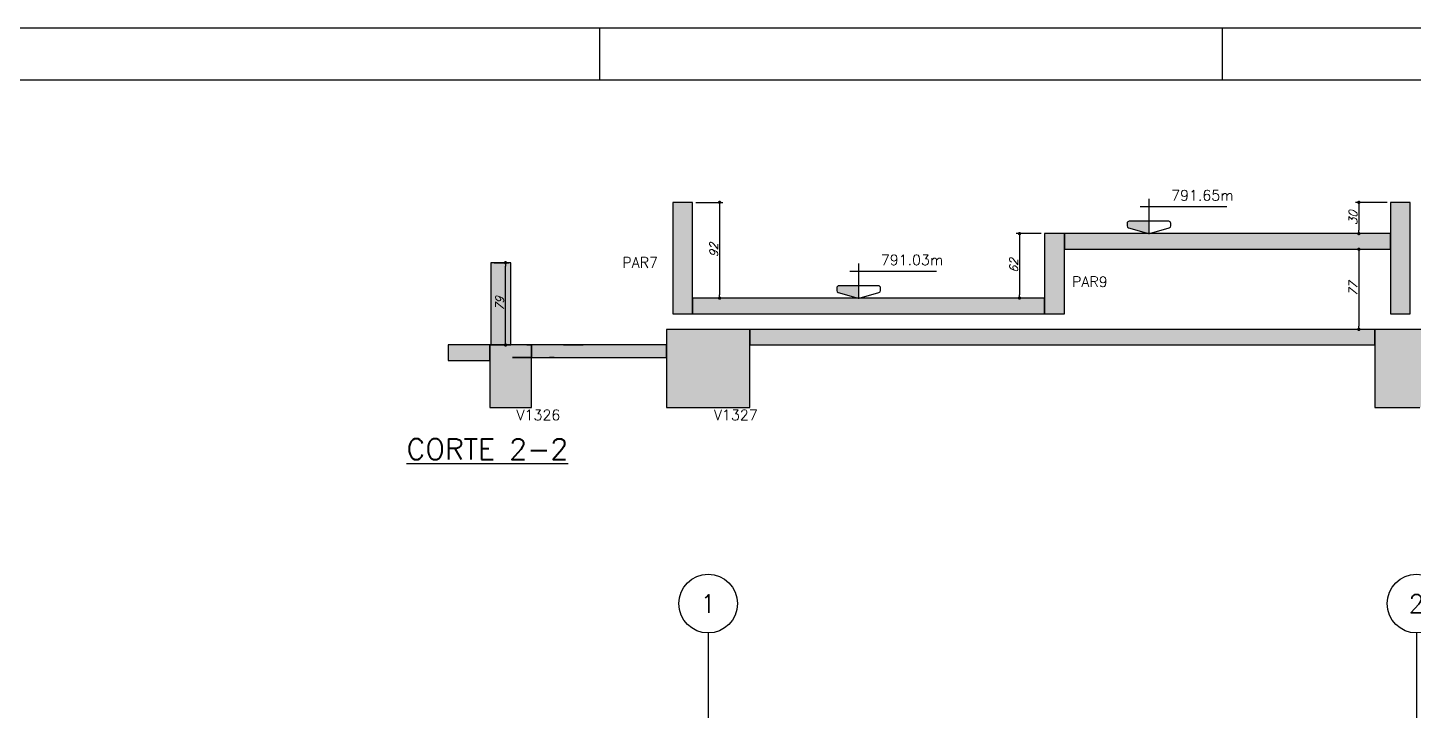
# Model space of a CAD drawing. Extents: x -5051 to 5519, y -2218 to 2282.
# Drawn here: x -3953 to -2623, y 1627 to 2282 of the extents above; entities that cross this region are included whole.
import ezdxf
from ezdxf.enums import TextEntityAlignment as Align

# ---------------------------------------------------------------- set-up
doc = ezdxf.new("R2010")
doc.units = 0
doc.header["$LTSCALE"] = 50
doc.header["$MEASUREMENT"] = 0
doc.linetypes.add('EIXO', pattern=[6.8, 6, -0.4, 0, -0.4])
doc.layers.get('0').update_dxf_attribs({"linetype": 'CONTINUOUS'})
doc.layers.get('DEFPOINTS').update_dxf_attribs({"linetype": 'CONTINUOUS'})
for name, color, linetype in [('F-CORTE', 4, 'CONTINUOUS'), ('F-COTAS', 106, 'CONTINUOUS'), ('F-EIXO', 12, 'EIXO'), ('F-MARGEM', 1, 'CONTINUOUS'), ('F-NÍVEL-VISTA', 2, 'CONTINUOUS'), ('F-SOLIDO-CORTE', 71, 'CONTINUOUS'), ('F-TEXTO', 6, 'CONTINUOUS'), ('F-TEXTO-YELLOW', 2, 'CONTINUOUS')]:
    doc.layers.add(name, color=color, linetype=linetype)
doc.styles.add('CP-TEXT-INCL', font='simplex.shx', dxfattribs={"oblique": 20})
doc.styles.add('MCP', font='simplex.shx')
doc.styles.add('ROMANS', font='simplex.shx')
doc.dimstyles.new('CP-COTAS-50', dxfattribs={"dimscale": 0.64, "dimtxt": 12.5, "dimasz": 5, "dimexe": 5, "dimexo": 5, "dimgap": 2.5, "dimtad": 1, "dimdec": 1, "dimdsep": 46, "dimtxsty": 'CP-TEXT-INCL', "dimblk1": 'DOT', "dimblk2": 'DOT', "dimsah": 1, "dimcen": 9, "dimclrd": 256, "dimclre": 256, "dimclrt": 256, "dimadec": 0, "dimazin": 0, "dimtfac": 1, "dimtdec": 1, "dimtmove": 2, "dimatfit": 3, "dimldrblk": 'DOT', "dimfxl": 5, "dimtolj": 1, "dimarcsym": 0})

# ---------------------------------------------------------------- blocks, each defined once
blk = doc.blocks.new('*U214')
at = {"layer": 'F-EIXO'}
blk.add_line((0, 0), (0, -2495.8), dxfattribs=at)
at = {"layer": 'F-EIXO', "color": 2, "linetype": 'Continuous'}
blk.add_circle((0, 28.2), 28.2, dxfattribs=at)
at = {"layer": 'F-TEXTO', "style": 'ROMANS'}
blk.add_attdef('EIXO', text='', height=17.5, rotation=360, dxfattribs=at).set_placement((0, 28.2), align=Align.MIDDLE_CENTER)
blk = doc.blocks.new('_DOT')
at = {"color": 0, "linetype": 'ByBlock'}
blk.add_line((-0.5, 0), (-1, 0), dxfattribs=at)
at = {"color": 0, "linetype": 'ByBlock', "const_width": 0.5}
blk.add_lwpolyline([(-0.25, 0, 1), (0.25, 0, 1)], format="xyb", close=True, dxfattribs=at)
blk = doc.blocks.new('*D218')
at = {"layer": 'DEFPOINTS', "color": 0, "transparency": 16777216}
for p in [(-3315, 2114.7), (-3289, 2022.7), (-3289, 2022.7)]:
    blk.add_point(p, dxfattribs=at)
at = {"layer": 'F-COTAS', "lineweight": -2, "transparency": 16777216}
for p, q in [((-3311.8, 2114.7), (-3285.8, 2114.7)), ((-3289, 2111.5), (-3289, 2025.9))]:
    blk.add_line(p, q, dxfattribs=at)
at = {"layer": 'F-COTAS', "lineweight": -2, "transparency": 16777216, "xscale": 3.2, "yscale": 3.2, "zscale": 3.2}
for p, rotation in [((-3289, 2114.7), 90), ((-3289, 2022.7), 270)]:
    blk.add_blockref('_DOT', p, dxfattribs=dict(at, rotation=rotation))
at = {"layer": 'F-COTAS', "transparency": 16777216, "insert": (-3294.6, 2068.7), "char_height": 8, "attachment_point": 5, "rotation": 90, "style": 'CP-TEXT-INCL'}
blk.add_mtext('\\A1;92', dxfattribs=at)
blk = doc.blocks.new('*D219')
at = {"layer": 'DEFPOINTS', "color": 0, "transparency": 16777216}
for p in [(-2977, 2084.7), (-3001.1, 2022.7), (-3001.1, 2022.7)]:
    blk.add_point(p, dxfattribs=at)
at = {"layer": 'F-COTAS', "lineweight": -2, "transparency": 16777216}
for p, q in [((-2980.2, 2084.7), (-3004.3, 2084.7)), ((-3001.1, 2081.5), (-3001.1, 2025.9))]:
    blk.add_line(p, q, dxfattribs=at)
at = {"layer": 'F-COTAS', "lineweight": -2, "transparency": 16777216, "xscale": 3.2, "yscale": 3.2, "zscale": 3.2}
for p, rotation in [((-3001.1, 2084.7), 90), ((-3001.1, 2022.7), 270)]:
    blk.add_blockref('_DOT', p, dxfattribs=dict(at, rotation=rotation))
at = {"layer": 'F-COTAS', "transparency": 16777216, "insert": (-3006.7, 2053.7), "char_height": 8, "attachment_point": 5, "rotation": 90, "style": 'CP-TEXT-INCL'}
blk.add_mtext('\\A1;62', dxfattribs=at)
blk = doc.blocks.new('*D220')
at = {"layer": 'DEFPOINTS', "color": 0, "transparency": 16777216}
for p in [(-2645, 2114.7), (-2675.3, 2084.7), (-2675.3, 2084.7)]:
    blk.add_point(p, dxfattribs=at)
at = {"layer": 'F-COTAS', "lineweight": -2, "transparency": 16777216}
for p, q in [((-2648.2, 2114.7), (-2678.5, 2114.7)), ((-2675.3, 2111.5), (-2675.3, 2087.9))]:
    blk.add_line(p, q, dxfattribs=at)
at = {"layer": 'F-COTAS', "lineweight": -2, "transparency": 16777216, "xscale": 3.2, "yscale": 3.2, "zscale": 3.2}
for p, rotation in [((-2675.3, 2114.7), 90), ((-2675.3, 2084.7), 270)]:
    blk.add_blockref('_DOT', p, dxfattribs=dict(at, rotation=rotation))
at = {"layer": 'F-COTAS', "transparency": 16777216, "insert": (-2680.9, 2099.7), "char_height": 8, "attachment_point": 5, "rotation": 90, "style": 'CP-TEXT-INCL'}
blk.add_mtext('\\A1;30', dxfattribs=at)
blk = doc.blocks.new('*D221')
at = {"layer": 'DEFPOINTS', "color": 0, "transparency": 16777216}
for p in [(-2675.3, 2069.7), (-2675.3, 1992.7), (-2675.3, 1992.7)]:
    blk.add_point(p, dxfattribs=at)
at = {"layer": 'F-COTAS', "lineweight": -2, "transparency": 16777216}
blk.add_line((-2675.3, 2066.5), (-2675.3, 1995.9), dxfattribs=at)
at = {"layer": 'F-COTAS', "lineweight": -2, "transparency": 16777216, "xscale": 3.2, "yscale": 3.2, "zscale": 3.2}
for p, rotation in [((-2675.3, 2069.7), 90), ((-2675.3, 1992.7), 270)]:
    blk.add_blockref('_DOT', p, dxfattribs=dict(at, rotation=rotation))
at = {"layer": 'F-COTAS', "transparency": 16777216, "insert": (-2680.9, 2031.2), "char_height": 8, "attachment_point": 5, "rotation": 90, "style": 'CP-TEXT-INCL'}
blk.add_mtext('\\A1;77', dxfattribs=at)
blk = doc.blocks.new('Nível - Vista')
at = {"layer": 'F-NÍVEL-VISTA'}
blk.add_hatch(color=71, dxfattribs=at).paths.add_polyline_path([(0, 0.238), (-0.38, 0.238, 0.414214), (-0.42, 0.198), (-0.42, 0.148, 0.331206), (-0.391, 0.11), (-0.011, 0.002, 0.072993), (0, 0)])
at = {"layer": 'F-NÍVEL-VISTA', "color": 2}
for p, q in [((0, 0.67), (0, 0)), ((-0.168, 0.521), (1.493, 0.521))]:
    blk.add_line(p, q, dxfattribs=at)
blk.add_lwpolyline([(-0.011, 0.002, 0.146769), (0.011, 0.002), (0.391, 0.11, 0.331206), (0.42, 0.148), (0.42, 0.198, 0.414214), (0.38, 0.238), (-0.38, 0.238, 0.414214), (-0.42, 0.198), (-0.42, 0.148, 0.331206), (-0.391, 0.11), (-0.011, 0.002, 0.146769), (0.011, 0.002)], format="xyb", dxfattribs=at)
at = {"layer": 'F-TEXTO', "color": 3, "style": 'MCP'}
for tag, p in [('NÍVEL', (1.026, 0.636)), ('NÍVEL_DETALHE', (1.02, 0.186))]:
    blk.add_attdef(tag, text='', height=0.2, dxfattribs=at).set_placement(p, align=Align.CENTER)
blk = doc.blocks.new('*D222')
at = {"layer": 'DEFPOINTS', "color": 0, "linetype": 'Continuous', "transparency": 16777216}
for p in [(-3508.5, 2056.7), (-3494.5, 2056.7), (-3508.5, 1977.7)]:
    blk.add_point(p, dxfattribs=at)
at = {"layer": 'F-COTAS', "linetype": 'Continuous', "lineweight": -2, "transparency": 16777216}
for p, q in [((-3505.3, 2056.7), (-3491.3, 2056.7)), ((-3494.5, 1980.9), (-3494.5, 2053.5)), ((-3505.3, 1977.7), (-3491.3, 1977.7))]:
    blk.add_line(p, q, dxfattribs=at)
at = {"layer": 'F-COTAS', "linetype": 'Continuous', "lineweight": -2, "transparency": 16777216, "xscale": 3.2, "yscale": 3.2, "zscale": 3.2}
for p, rotation in [((-3494.5, 2056.7), 90), ((-3494.5, 1977.7), 270)]:
    blk.add_blockref('_DOT', p, dxfattribs=dict(at, rotation=rotation))
at = {"layer": 'F-COTAS', "linetype": 'Continuous', "transparency": 16777216, "insert": (-3500.1, 2017.2), "char_height": 8, "attachment_point": 5, "rotation": 90, "style": 'CP-TEXT-INCL'}
blk.add_mtext('\\A1;79', dxfattribs=at)
blk = doc.blocks.new('A0-5L_900')
at = {"layer": 'F-MARGEM', "color": 2}
for p, q in [((32.95, 89), (32.95, 90)), ((44.9, 90), (44.9, 89))]:
    blk.add_line(p, q, dxfattribs=at)
blk.add_lwpolyline([(0, 0), (0, 90), (211.4, 90), (211.4, 0)], close=True, dxfattribs=at)
at = {"layer": 'F-MARGEM', "color": 7}
blk.add_lwpolyline([(2.5, 89), (210.4, 89), (210.4, 1), (2.5, 1)], close=True, dxfattribs=at)

msp = doc.modelspace()

# ---------------------------------------------------------------- hatches: boundary and pattern name
at = {"layer": 'F-SOLIDO-CORTE', "linetype": 'Continuous'}
for points in [[(-3334, 2090.924), (-3334, 2082.222), (-3334, 2007.684), (-3320.764, 2007.684), (-3316.545, 2007.684), (-3315, 2007.684), (-3315, 2031.445), (-3315, 2040.147), (-3315, 2114.684), (-3319.219, 2114.684), (-3320.764, 2114.684), (-3334, 2114.684)], [(-2645, 2090.924), (-2645, 2082.222), (-2645, 2007.684), (-2631.764, 2007.684), (-2627.545, 2007.684), (-2626, 2007.684), (-2626, 2031.445), (-2626, 2040.147), (-2626, 2114.684), (-2630.219, 2114.684), (-2631.764, 2114.684), (-2645, 2114.684)], [(-2964.537, 2084.684), (-2977, 2084.684), (-2977, 2069.76), (-2977, 2058.191), (-2977, 2007.684), (-2964.537, 2007.684), (-2960.855, 2007.684), (-2958, 2007.684), (-2958, 2022.609), (-2958, 2034.178), (-2958, 2084.684), (-2961.683, 2084.684)], [(-2958, 2084.684), (-2958, 2081.777), (-2958, 2079.523), (-2958, 2069.684), (-2897.332, 2069.684), (-2850.307, 2069.684), (-2843.117, 2069.684), (-2837.881, 2069.684), (-2645, 2069.684), (-2645, 2073.015), (-2645, 2074.235), (-2645, 2084.684), (-2837.881, 2084.684), (-2844.881, 2084.684), (-2850.307, 2084.684), (-2910.975, 2084.684)], [(-3492.301, 1977.684), (-3489.5, 1977.684), (-3489.5, 1982.362), (-3489.5, 1994.009), (-3489.5, 2056.684), (-3490.625, 2056.684), (-3493.426, 2056.684), (-3508.5, 2056.684), (-3508.5, 2052.007), (-3508.5, 2040.36), (-3508.5, 1977.684), (-3493.426, 1977.684)], [(-3315, 2019.354), (-3315, 2018.134), (-3315, 2007.684), (-3106.713, 2007.684), (-3099.154, 2007.684), (-3093.295, 2007.684), (-3032.918, 2007.684), (-2986.118, 2007.684), (-2980.981, 2007.684), (-2977, 2007.684), (-2977, 2010.592), (-2977, 2012.845), (-2977, 2022.684), (-2982.136, 2022.684), (-2986.118, 2022.684), (-3046.495, 2022.684), (-3093.295, 2022.684), (-3101.059, 2022.684), (-3106.713, 2022.684), (-3315, 2022.684)], [(-3299.633, 1992.684), (-3310.881, 1992.684), (-3315, 1992.684), (-3328.236, 1992.684), (-3332.455, 1992.684), (-3334, 1992.684), (-3338.007, 1992.684), (-3339.222, 1992.684), (-3340, 1992.684), (-3340, 1977.487), (-3340, 1967.769), (-3340, 1917.684), (-3338.784, 1917.684), (-3338.007, 1917.684), (-3334, 1917.684), (-3329.781, 1917.684), (-3328.236, 1917.684), (-3315, 1917.684), (-3303.855, 1917.684), (-3299.633, 1917.684), (-3296.729, 1917.684), (-3260, 1917.684), (-3260, 1932.882), (-3260, 1942.6), (-3260, 1992.684), (-3296.729, 1992.684)], [(-3260, 1989.645), (-3260, 1987.701), (-3260, 1977.684), (-2940.289, 1977.684), (-2910.669, 1977.684), (-2862.606, 1977.684), (-2830.804, 1977.684), (-2779.2, 1977.684), (-2771.603, 1977.684), (-2759.277, 1977.684), (-2721.423, 1977.684), (-2660, 1977.684), (-2660, 1980.724), (-2660, 1982.667), (-2660, 1992.684), (-2697.854, 1992.684), (-2759.277, 1992.684), (-2766.874, 1992.684), (-2779.2, 1992.684), (-2811.002, 1992.684), (-2862.606, 1992.684), (-2896.302, 1992.684), (-2940.289, 1992.684), (-3260, 1992.684)], [(-2613.148, 1992.684), (-2622.555, 1992.684), (-2626, 1992.684), (-2639.236, 1992.684), (-2643.455, 1992.684), (-2645, 1992.684), (-2655.017, 1992.684), (-2658.056, 1992.684), (-2660, 1992.684), (-2660, 1977.487), (-2660, 1967.769), (-2660, 1917.684), (-2656.961, 1917.684), (-2655.017, 1917.684), (-2645, 1917.684), (-2640.781, 1917.684), (-2639.236, 1917.684), (-2626, 1917.684), (-2616.679, 1917.684), (-2613.148, 1917.684), (-2610.718, 1917.684), (-2580, 1917.684), (-2580, 1932.882), (-2580, 1942.6), (-2580, 1992.684), (-2610.718, 1992.684)], [(-3543.01, 1977.684), (-3549.5, 1977.684), (-3549.5, 1976.86), (-3549.5, 1974.426), (-3549.5, 1962.684), (-3547.302, 1962.684), (-3540.812, 1962.684), (-3509.5, 1962.684), (-3509.5, 1964.513), (-3509.5, 1968.32), (-3509.5, 1977.684), (-3540.812, 1977.684)], [(-3509.5, 1977.684), (-3509.5, 1976.139), (-3509.5, 1973.632), (-3509.5, 1965.684), (-3487.676, 1965.684), (-3452.264, 1965.684), (-3442.745, 1965.684), (-3430.318, 1965.684), (-3340, 1965.684), (-3340, 1968.116), (-3340, 1969.671), (-3340, 1977.684), (-3430.318, 1977.684), (-3438.686, 1977.684), (-3452.264, 1977.684), (-3474.088, 1977.684)], [(-3483.007, 1977.684), (-3509.5, 1977.684), (-3509.5, 1969.959), (-3509.5, 1957.424), (-3509.5, 1917.684), (-3483.007, 1917.684), (-3477.857, 1917.684), (-3469.5, 1917.684), (-3469.5, 1925.41), (-3469.5, 1937.945), (-3469.5, 1977.684), (-3474.65, 1977.684)]]:
    msp.add_hatch(color=256, dxfattribs=at).paths.add_polyline_path(points, flags=16)

# ---------------------------------------------------------------- linework, layer by layer
at = {"layer": 'F-CORTE', "linetype": 'Continuous'}
for p, q in [((-3493.426, 2056.684), (-3508.5, 2056.684)), ((-3508.5, 2056.684), (-3508.5, 2052.007)), ((-3508.5, 2052.007), (-3508.5, 2040.36)), ((-3490.625, 2056.684), (-3493.426, 2056.684)), ((-3489.5, 2056.684), (-3490.625, 2056.684)), ((-3489.5, 1994.009), (-3489.5, 2056.684)), ((-3508.5, 2040.36), (-3508.5, 1977.684)), ((-3489.5, 1977.684), (-3489.5, 1994.009)), ((-3299.633, 1992.684), (-3340, 1992.684)), ((-3340, 1992.684), (-3340, 1977.684)), ((-3260, 1992.684), (-3299.633, 1992.684)), ((-2940.289, 1992.684), (-3260, 1992.684)), ((-3260, 1992.684), (-3260, 1992.684)), ((-2896.302, 1992.684), (-2940.289, 1992.684)), ((-2862.606, 1992.684), (-2896.302, 1992.684)), ((-2811.002, 1992.684), (-2862.606, 1992.684)), ((-2779.2, 1992.684), (-2811.002, 1992.684)), ((-2766.874, 1992.684), (-2779.2, 1992.684)), ((-3543.01, 1977.684), (-3549.5, 1977.684)), ((-3549.5, 1977.684), (-3549.5, 1976.86)), ((-3549.5, 1976.86), (-3549.5, 1974.426)), ((-3549.5, 1974.426), (-3549.5, 1962.684)), ((-3509.5, 1977.684), (-3543.01, 1977.684)), ((-3508.5, 1977.684), (-3509.5, 1977.684)), ((-3420, 1977.684), (-3489.5, 1977.684)), ((-3340, 1977.684), (-3420, 1977.684)), ((-3260, 1942.6), (-3260, 1977.684)), ((-3260, 1977.684), (-2940.289, 1977.684)), ((-2940.289, 1977.684), (-2910.669, 1977.684)), ((-2910.669, 1977.684), (-2862.606, 1977.684)), ((-2862.606, 1977.684), (-2830.804, 1977.684)), ((-2830.804, 1977.684), (-2779.2, 1977.684)), ((-2779.2, 1977.684), (-2771.603, 1977.684)), ((-2771.603, 1977.684), (-2759.277, 1977.684)), ((-2759.277, 1977.684), (-2721.423, 1977.684)), ((-2721.423, 1977.684), (-2660, 1977.684)), ((-2660, 1977.684), (-2660, 1917.684)), ((-3549.5, 1962.684), (-3547.302, 1962.684)), ((-3547.302, 1962.684), (-3540.812, 1962.684)), ((-3540.812, 1962.684), (-3509.5, 1962.684)), ((-3509.5, 1962.684), (-3509.5, 1957.424)), ((-3509.5, 1957.424), (-3509.5, 1917.684)), ((-3469.5, 1937.945), (-3469.5, 1965.684)), ((-3469.5, 1965.684), (-3447.676, 1965.684)), ((-3447.676, 1965.684), (-3452.264, 1965.684)), ((-3452.264, 1965.684), (-3442.745, 1965.684)), ((-3442.745, 1965.684), (-3430.318, 1965.684)), ((-3430.318, 1965.684), (-3340, 1965.684)), ((-3340, 1965.684), (-3340, 1917.684)), ((-3260, 1932.882), (-3260, 1942.6)), ((-3469.5, 1925.41), (-3469.5, 1937.945)), ((-3260, 1917.684), (-3260, 1932.882)), ((-3509.5, 1917.684), (-3483.007, 1917.684)), ((-3483.007, 1917.684), (-3477.857, 1917.684)), ((-3477.857, 1917.684), (-3469.5, 1917.684)), ((-3469.5, 1917.684), (-3469.5, 1925.41)), ((-3340, 1917.684), (-3338.784, 1917.684)), ((-3338.784, 1917.684), (-3338.007, 1917.684)), ((-3338.007, 1917.684), (-3334, 1917.684)), ((-3334, 1917.684), (-3329.781, 1917.684)), ((-3329.781, 1917.684), (-3328.236, 1917.684)), ((-3328.236, 1917.684), (-3315, 1917.684)), ((-3315, 1917.684), (-3303.855, 1917.684)), ((-3303.855, 1917.684), (-3299.633, 1917.684)), ((-3299.633, 1917.684), (-3296.729, 1917.684)), ((-3296.729, 1917.684), (-3260, 1917.684)), ((-2660, 1917.684), (-2656.961, 1917.684)), ((-2656.961, 1917.684), (-2655.017, 1917.684)), ((-2655.017, 1917.684), (-2645, 1917.684)), ((-2645, 1917.684), (-2640.781, 1917.684)), ((-2640.781, 1917.684), (-2639.236, 1917.684)), ((-2639.236, 1917.684), (-2626, 1917.684)), ((-2626, 1917.684), (-2616.679, 1917.684))]:
    msp.add_line(p, q, dxfattribs=at)
for points in [[(-2958, 2084.684), (-2964.537, 2084.684), (-2977, 2084.684), (-2977, 2069.76), (-2977, 2058.191), (-2977, 2022.684), (-2982.136, 2022.684), (-2986.118, 2022.684), (-3046.495, 2022.684), (-3093.295, 2022.684), (-3101.059, 2022.684), (-3106.713, 2022.684), (-3315, 2022.684), (-3315, 2031.445), (-3315, 2040.147), (-3315, 2114.684), (-3319.219, 2114.684), (-3320.764, 2114.684), (-3334, 2114.684), (-3334, 2090.924), (-3334, 2007.684), (-3320.764, 2007.684), (-3316.545, 2007.684), (-3315, 2007.684), (-3106.713, 2007.684), (-3099.154, 2007.684), (-3093.295, 2007.684), (-3032.918, 2007.684), (-2986.118, 2007.684), (-2980.981, 2007.684), (-2977, 2007.684), (-2964.537, 2007.684), (-2960.855, 2007.684), (-2958, 2007.684), (-2958, 2022.609), (-2958, 2034.178), (-2958, 2069.684), (-2897.332, 2069.684), (-2850.307, 2069.684), (-2843.117, 2069.684), (-2837.881, 2069.684), (-2645, 2069.684), (-2645, 2007.684), (-2631.764, 2007.684), (-2627.545, 2007.684), (-2626, 2007.684), (-2626, 2031.445), (-2626, 2040.147), (-2626, 2114.684), (-2630.219, 2114.684), (-2631.764, 2114.684), (-2645, 2114.684), (-2645, 2090.924), (-2645, 2084.684), (-2958, 2084.684)], [(-2613.148, 1992.684), (-2660, 1992.684), (-2660, 1992.684), (-2697.854, 1992.684), (-2759.277, 1992.684), (-2766.874, 1992.684)]]:
    msp.add_lwpolyline(points, dxfattribs=at)
at = {"layer": 'F-SOLIDO-CORTE', "linetype": 'Continuous'}
for points in [[(-3334, 2090.924), (-3334, 2082.222), (-3334, 2007.684), (-3320.764, 2007.684), (-3316.545, 2007.684), (-3315, 2007.684), (-3315, 2031.445), (-3315, 2040.147), (-3315, 2114.684), (-3319.219, 2114.684), (-3320.764, 2114.684), (-3334, 2114.684), (-3334, 2090.924)], [(-2645, 2090.924), (-2645, 2082.222), (-2645, 2007.684), (-2631.764, 2007.684), (-2627.545, 2007.684), (-2626, 2007.684), (-2626, 2031.445), (-2626, 2040.147), (-2626, 2114.684), (-2630.219, 2114.684), (-2631.764, 2114.684), (-2645, 2114.684), (-2645, 2090.924)], [(-2964.537, 2084.684), (-2977, 2084.684), (-2977, 2069.76), (-2977, 2058.191), (-2977, 2007.684), (-2964.537, 2007.684), (-2960.855, 2007.684), (-2958, 2007.684), (-2958, 2022.609), (-2958, 2034.178), (-2958, 2084.684), (-2961.683, 2084.684), (-2964.537, 2084.684)], [(-2958, 2084.684), (-2958, 2081.777), (-2958, 2079.523), (-2958, 2069.684), (-2897.332, 2069.684), (-2850.307, 2069.684), (-2843.117, 2069.684), (-2837.881, 2069.684), (-2645, 2069.684), (-2645, 2073.015), (-2645, 2074.235), (-2645, 2084.684), (-2837.881, 2084.684), (-2844.881, 2084.684), (-2850.307, 2084.684), (-2910.975, 2084.684), (-2958, 2084.684)], [(-3492.301, 1977.684), (-3489.5, 1977.684), (-3489.5, 1982.362), (-3489.5, 1994.009), (-3489.5, 2056.684), (-3490.625, 2056.684), (-3493.426, 2056.684), (-3508.5, 2056.684), (-3508.5, 2052.007), (-3508.5, 2040.36), (-3508.5, 1977.684), (-3493.426, 1977.684), (-3492.301, 1977.684)], [(-3315, 2019.354), (-3315, 2018.134), (-3315, 2007.684), (-3106.713, 2007.684), (-3099.154, 2007.684), (-3093.295, 2007.684), (-3032.918, 2007.684), (-2986.118, 2007.684), (-2980.981, 2007.684), (-2977, 2007.684), (-2977, 2010.592), (-2977, 2012.845), (-2977, 2022.684), (-2982.136, 2022.684), (-2986.118, 2022.684), (-3046.495, 2022.684), (-3093.295, 2022.684), (-3101.059, 2022.684), (-3106.713, 2022.684), (-3315, 2022.684), (-3315, 2019.354)], [(-3299.633, 1992.684), (-3310.881, 1992.684), (-3315, 1992.684), (-3328.236, 1992.684), (-3332.455, 1992.684), (-3334, 1992.684), (-3338.007, 1992.684), (-3339.223, 1992.684), (-3340, 1992.684), (-3340, 1977.487), (-3340, 1967.769), (-3340, 1917.684), (-3338.784, 1917.684), (-3338.007, 1917.684), (-3334, 1917.684), (-3329.781, 1917.684), (-3328.236, 1917.684), (-3315, 1917.684), (-3303.855, 1917.684), (-3299.633, 1917.684), (-3296.729, 1917.684), (-3260, 1917.684), (-3260, 1932.882), (-3260, 1942.6), (-3260, 1992.684), (-3296.729, 1992.684), (-3299.633, 1992.684)], [(-3260, 1989.645), (-3260, 1987.701), (-3260, 1977.684), (-2940.289, 1977.684), (-2910.669, 1977.684), (-2862.606, 1977.684), (-2830.804, 1977.684), (-2779.2, 1977.684), (-2771.603, 1977.684), (-2759.277, 1977.684), (-2721.423, 1977.684), (-2660, 1977.684), (-2660, 1980.724), (-2660, 1982.667), (-2660, 1992.684), (-2697.854, 1992.684), (-2759.277, 1992.684), (-2766.874, 1992.684), (-2779.2, 1992.684), (-2811.002, 1992.684), (-2862.606, 1992.684), (-2896.302, 1992.684), (-2940.289, 1992.684), (-3260, 1992.684), (-3260, 1989.645)], [(-2622.555, 1992.684), (-2626, 1992.684), (-2639.236, 1992.684), (-2643.455, 1992.684), (-2645, 1992.684), (-2655.017, 1992.684), (-2658.056, 1992.684), (-2660, 1992.684), (-2660, 1977.487), (-2660, 1967.769), (-2660, 1917.684), (-2656.961, 1917.684), (-2655.017, 1917.684), (-2645, 1917.684), (-2640.781, 1917.684), (-2639.236, 1917.684), (-2626, 1917.684), (-2616.679, 1917.684)], [(-3543.01, 1977.684), (-3549.5, 1977.684), (-3549.5, 1976.86), (-3549.5, 1974.426), (-3549.5, 1962.684), (-3547.302, 1962.684), (-3540.812, 1962.684), (-3509.5, 1962.684), (-3509.5, 1964.513), (-3509.5, 1968.32), (-3509.5, 1977.684), (-3540.812, 1977.684), (-3543.01, 1977.684)], [(-3483.007, 1977.684), (-3509.5, 1977.684), (-3509.5, 1969.959), (-3509.5, 1957.424), (-3509.5, 1917.684), (-3483.007, 1917.684), (-3477.857, 1917.684), (-3469.5, 1917.684), (-3469.5, 1925.41), (-3469.5, 1937.945), (-3469.5, 1977.684), (-3474.65, 1977.684), (-3483.007, 1977.684)], [(-3469.5, 1977.684), (-3469.5, 1976.139), (-3469.5, 1973.632), (-3469.5, 1965.684), (-3487.676, 1965.684), (-3452.264, 1965.684), (-3442.745, 1965.684), (-3430.318, 1965.684), (-3340, 1965.684), (-3340, 1968.116), (-3340, 1969.671), (-3340, 1977.684), (-3430.318, 1977.684), (-3438.686, 1977.684), (-3452.264, 1977.684), (-3474.088, 1977.684), (-3469.5, 1977.684)], [(-3439, 1977.684), (-3439, 1977.684), (-3423.579, 1977.684), (-3422.346, 1977.684), (-3420, 1977.684)], [(-3420, 1977.684), (-3420, 1977.684)]]:
    msp.add_lwpolyline(points, dxfattribs=at)

# ---------------------------------------------------------------- block references
at = {"layer": 'F-EIXO', "linetype": 'Continuous'}
for p, values in [((-3300, 1701.024), {'EIXO': '1'}), ((-2620, 1701.024), {'EIXO': '2'})]:
    msp.add_blockref('*U214', p, dxfattribs=at).add_auto_attribs(values)
at = {"layer": 'F-MARGEM', "linetype": 'Continuous', "xscale": 50, "yscale": 50, "zscale": 50}
msp.add_blockref('A0-5L_900', (-5051.426, -2217.527), dxfattribs=at)
at = {"layer": 'F-NÍVEL-VISTA', "xscale": 50, "yscale": 50, "zscale": 50}
for p, values in [((-2876.818, 2084.6), {'NÍVEL': '791.65m'}), ((-3155.542, 2022.6), {'NÍVEL': '791.03m'})]:
    msp.add_blockref('Nível - Vista', p, dxfattribs=at).add_auto_attribs(values)

# ---------------------------------------------------------------- texts
at = {"layer": 'F-CORTE', "color": 6, "linetype": 'Continuous', "style": 'MCP'}
msp.add_text('%%UCORTE 2-2', height=20, dxfattribs=at).set_placement((-3589.5, 1867.684))
at = {"layer": 'F-TEXTO-YELLOW', "linetype": 'Continuous', "style": 'MCP'}
for s, p in [('PAR7', (-3382.423, 2051.901)), ('PAR9', (-2950.673, 2033.449)), ('V1326', (-3483.944, 1905.459)), ('V1327', (-3294.444, 1905.459))]:
    msp.add_text(s, height=10, dxfattribs=at).set_placement(p)

# ---------------------------------------------------------------- dimensions: what is measured, and where the dimension line sits
at = {"layer": 'F-COTAS'}
for base, p1, p2, picture, middle in [((-3289.006, 2022.684), (-3315, 2114.684), (-3289.006, 2022.684), '*D218', (-3294.606, 2068.684)), ((-2675.327, 2084.684), (-2645, 2114.684), (-2675.327, 2084.684), '*D220', (-2680.927, 2099.684)), ((-3001.136, 2022.684), (-2977, 2084.684), (-3001.136, 2022.684), '*D219', (-3006.736, 2053.684)), ((-2675.327, 1992.684), (-2675.327, 2069.684), (-2675.327, 1992.684), '*D221', (-2680.927, 2031.184))]:
    dim = msp.add_linear_dim(base=base, p1=p1, p2=p2, angle=90, dimstyle='CP-COTAS-50', override={"dimfxl": 7.5}, dxfattribs=at)
    dim.commit()
    dim.dimension.update_dxf_attribs({"geometry": picture, "text_midpoint": middle})
at = {"layer": 'F-COTAS', "linetype": 'Continuous'}
dim = msp.add_linear_dim(base=(-3494.5, 2056.684), p1=(-3508.5, 1977.684), p2=(-3508.5, 2056.684), angle=90, dimstyle='CP-COTAS-50', dxfattribs=at)
dim.commit()
dim.dimension.update_dxf_attribs({"geometry": '*D222', "text_midpoint": (-3500.1, 2017.184)})

doc.saveas('drawing.dxf')
